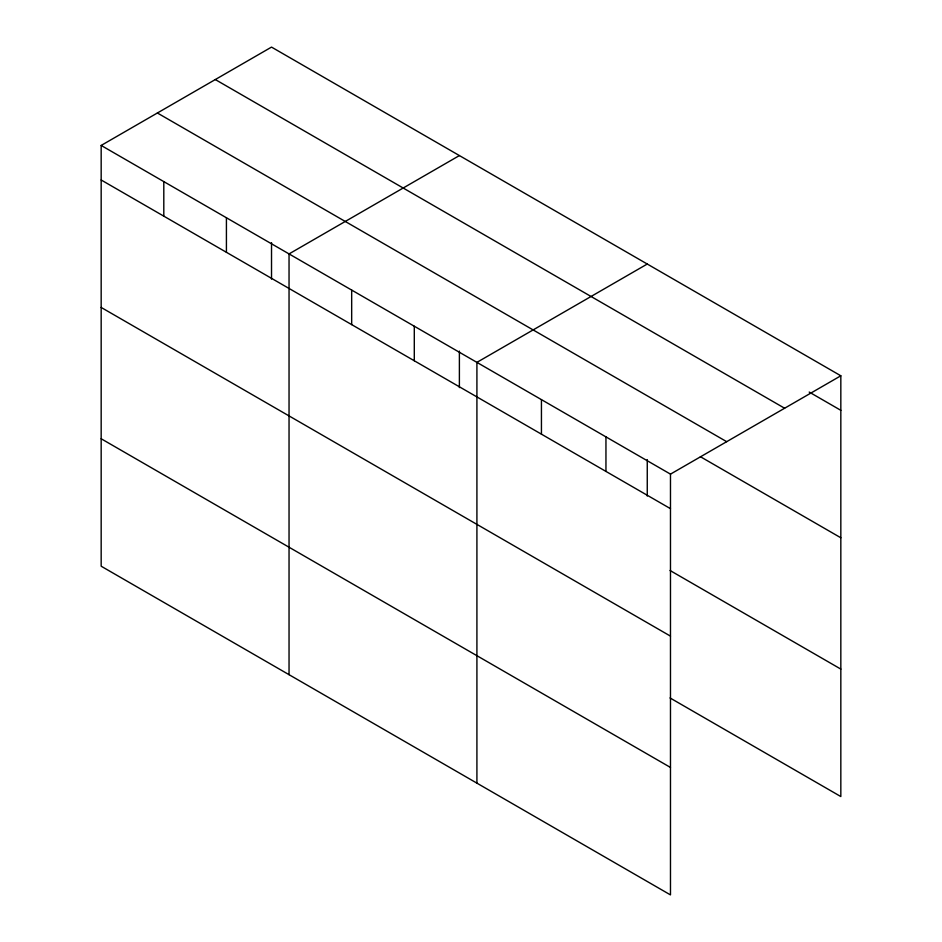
<?xml version="1.0" encoding="UTF-8"?>
<svg xmlns="http://www.w3.org/2000/svg" width="942" height="942" viewBox="0 0 942 942"><rect width="100%" height="100%" fill="white"/><g stroke="black" fill="none" stroke-linecap="round" stroke-linejoin="round"><path stroke-width="1.41" d="M670.48 636.133L670.48 474.132L101.171 145.445L101.171 566.213L670.48 894.9L670.48 636.133L101.171 307.445M101.171 145.445L271.52 47.1L840.829 375.787L840.829 796.555L670.033 697.94M459.39 155.571L289.041 253.916L289.041 674.684M647.26 264.031L476.911 362.376L476.911 783.143M670.48 474.132L840.829 375.787M809.202 392.06L840.829 410.323M215.306 79.552L784.615 408.239M157.385 112.993L726.694 441.68M700.401 456.705L840.829 537.776M101.171 179.993L670.48 508.668M670.033 570.487L840.829 669.091M101.171 438.76L670.48 767.447M647.26 459.578L647.26 496.057M605.953 436.888L605.953 471.424M541.438 399.632L541.438 434.168M459.39 351.119L459.39 387.598M414.292 326.226L414.292 360.762M351.672 290.065L351.672 324.613M271.52 242.647L271.52 279.126M226.421 217.755L226.421 252.303M163.802 181.606L163.802 216.142"/></g></svg>
